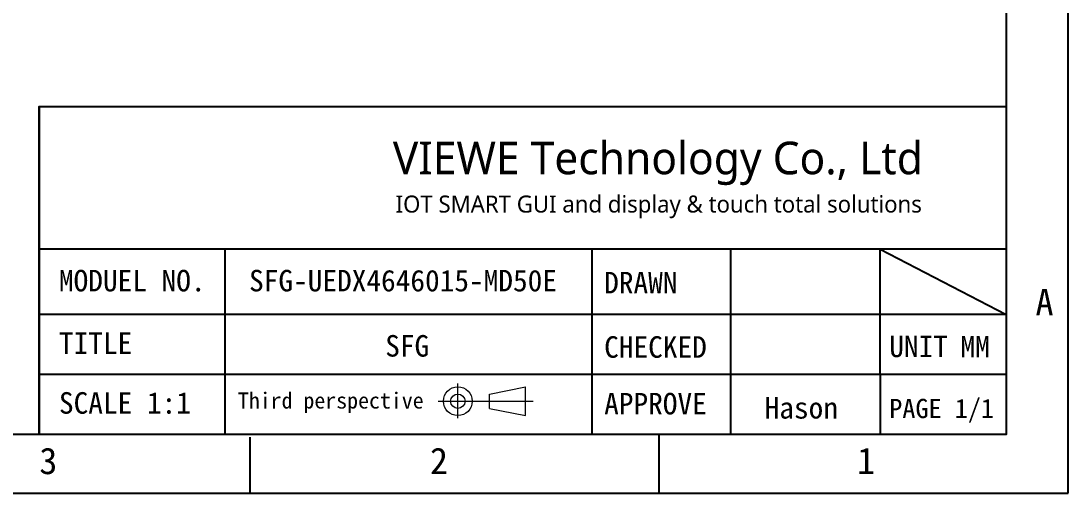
# Model space of a CAD drawing. Header units: millimetres. Extents: x 3975 to 4317, y 206 to 449.
# Drawn here: x 4206 to 4316.8, y 205.5 to 255.5 of the extents above; entities that cross this region are included whole.
import ezdxf
from ezdxf.enums import TextEntityAlignment as Align

# ---------------------------------------------------------------- set-up
doc = ezdxf.new("R2010")
doc.units = ezdxf.units.MM
doc.layers.add('FPC', color=30, linetype='Continuous')
doc.styles.add('VIEW 2.5', font='', dxfattribs={"height": 2.5})
doc.styles.add('宋体', font='')
doc.styles.get('VIEW 2.5').set_extended_font_data('SimSun')
doc.styles.get('宋体').set_extended_font_data('SimSun')

msp = doc.modelspace()

# ---------------------------------------------------------------- linework, layer by layer
at = {"color": 0}
for p, q in [((4316.779, 205.518), (4316.779, 448.915)), ((4207.879, 246.48), (4207.879, 211.738)), ((4310.227, 231.346), (4207.879, 231.346)), ((4227.553, 231.346), (4227.553, 211.738)), ((4266.383, 231.346), (4266.383, 211.738)), ((4281.082, 211.738), (4281.082, 231.346)), ((4296.891, 218.087), (4296.891, 231.346)), ((4310.227, 224.437), (4207.879, 224.437)), ((4310.227, 218.087), (4207.879, 218.087)), ((4296.891, 218.087), (4296.891, 211.738)), ((4296.891, 218.087), (4296.891, 211.738)), ((4273.503, 205.518), (4273.503, 211.738)), ((4230.226, 205.518), (4230.226, 211.441)), ((3974.61, 205.518), (4316.779, 205.518))]:
    msp.add_line(p, q, dxfattribs=at)
at = {"ltscale": 100}
msp.add_line((4296.891, 231.346), (4310.227, 224.437), dxfattribs=at)
at = {"lineweight": 0}
for p, q in [((4252.197, 213.445), (4252.197, 217.14)), ((4255.543, 216.01), (4259.376, 216.772)), ((4259.376, 213.725), (4259.376, 216.772)), ((4250.114, 215.248), (4260.168, 215.248)), ((4255.543, 214.487), (4255.543, 216.01)), ((4255.543, 214.487), (4259.376, 213.725))]:
    msp.add_line(p, q, dxfattribs=at)
at = {"color": 0, "lineweight": -2}
msp.add_line((4310.227, 211.738), (4098.601, 211.738), dxfattribs=at)
at = {"color": 0}
msp.add_lwpolyline([(3980.959, 443.595), (4310.227, 443.595), (4310.227, 211.738), (3980.959, 211.738)], close=True, dxfattribs=at)
at = {"color": 0, "linetype": 'Continuous'}
msp.add_lwpolyline([(4207.879, 211.738), (4207.879, 246.48), (4310.227, 246.48)], dxfattribs=at)
at = {"lineweight": 0}
for radius in [1.523, 0.762]:
    msp.add_circle((4252.197, 215.248), radius, dxfattribs=at)

# ---------------------------------------------------------------- texts
at = {"color": 0, "style": '宋体'}
msp.add_text('A', height=2.808, rotation=360, dxfattribs=at).set_placement((4314.286, 225.75), align=Align.MIDDLE_CENTER)
for s, p in [('3', (4208.858, 208.93)), ('2', (4250.2, 208.93)), ('1', (4295.411, 208.93))]:
    msp.add_text(s, height=2.808, dxfattribs=at).set_placement(p, align=Align.MIDDLE_CENTER)
at = {"color": 6, "linetype": 'ByBlock', "lineweight": 0, "insert": (4245.316, 242.748), "char_height": 3.456, "width": 102.58589, "attachment_point": 1, "style": '宋体'}
msp.add_mtext('{\\fMicrosoft YaHei|b0|i0|c134|p34;\\C0;VIEWE Technology Co., Ltd}', dxfattribs=at)
at = {"color": 7, "attachment_point": 1, "style": '宋体'}
for s, insert, char_height, width in [('MODUEL NO.', (4209.982, 229.165), 2.2811, 31.07294), ('SFG-UEDX4646015-MD50E ', (4230.104, 229.165), 2.28114, 31.07294), ('DRAWN', (4267.684, 228.951), 2.2811, 31.99984), ('TITLE', (4209.982, 222.543), 2.2811, 31.07294), ('SFG', (4244.512, 222.255), 2.2811, 6.44714), ('CHECKED', (4267.684, 222.134), 2.2811, 30.8505), ('UNIT', (4297.856, 222.202), 2.2811, 31.07294), ('MM', (4305.395, 222.174), 2.2811, 31.07294), ('SCALE 1:1', (4209.982, 216.208), 2.2811, 31.07294), ('APPROVE', (4267.684, 216.132), 2.2811, 31.52303), ('Hason', (4284.667, 215.692), 2.2811, 31.99984), ('PAGE 1/1', (4297.856, 215.498), 2.0367, 31.07294)]:
    msp.add_mtext(s, dxfattribs=dict(at, insert=insert, char_height=char_height, width=width))
at = {"lineweight": 0, "insert": (4228.918, 216.173), "char_height": 1.7, "width": 24.92568, "attachment_point": 1, "style": '宋体'}
msp.add_mtext('{\\fSimSun|b0|i0|c134|p54;Third perspective}', dxfattribs=at)
at = {"layer": 'FPC', "color": 0, "insert": (4245.608, 237.036), "char_height": 1.8, "width": 135.53859, "attachment_point": 1, "style": 'VIEW 2.5'}
msp.add_mtext('{\\fMicrosoft YaHei|b0|i0|c134|p34;IOT SMART GUI and display & touch total solutions}', dxfattribs=at)

doc.saveas('drawing.dxf')
